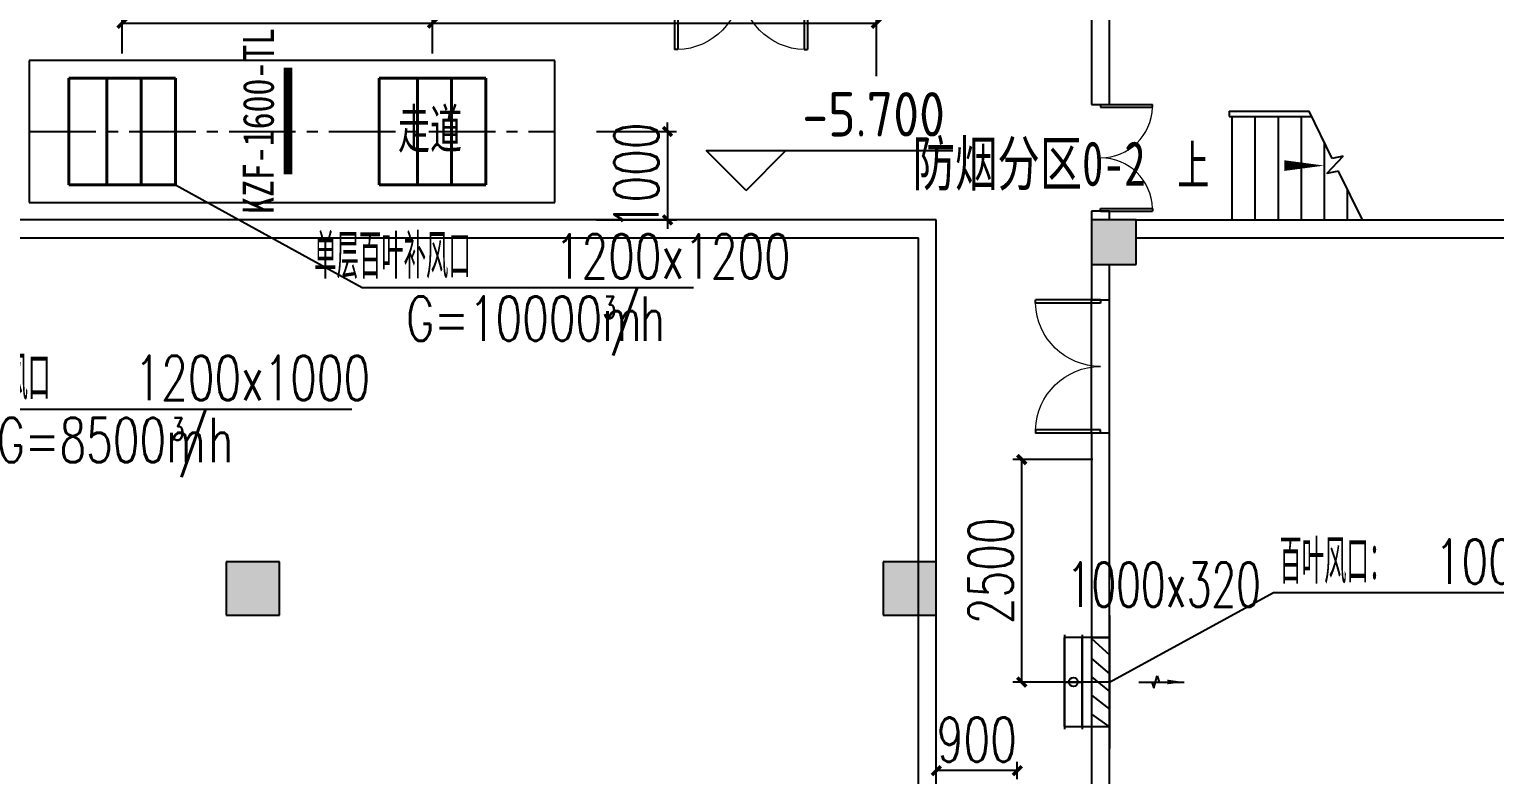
# Model space of a CAD drawing. Extents: x -70335 to 1144202, y 0 to 1100440.
# Drawn here: x 205474 to 221982, y 992058 to 1000454 of the extents above; entities that cross this region are included whole.
import ezdxf
from ezdxf.enums import TextEntityAlignment as Align

# ---------------------------------------------------------------- set-up
doc = ezdxf.new("R2010")
doc.units = 0
doc.header["$LTSCALE"] = 1000
doc.linetypes.add('CENTER2', pattern=[1.125, 0.75, -0.125, 0.125, -0.125])
for name, color, linetype in [('0-标注', 4, 'Continuous'), ('1-标注', 2, 'Continuous'), ('2-房间名称', 7, 'Continuous'), ('3-建筑', 7, 'Continuous'), ('3-淡显', 8, 'Continuous'), ('DUCT-加压送风中心线', 5, 'CENTER2'), ('DUCT-加压送风管', 1, 'Continuous'), ('DUCT-排烟中心线', 5, 'CENTER2'), ('DUCT-排烟标注', 3, 'Continuous'), ('DUCT-排烟法兰', 4, 'Continuous'), ('DUCT-排烟管', 1, 'Continuous'), ('DUCT-排烟管端线', 4, 'Continuous'), ('DUCT-排烟阀门', 7, 'Continuous'), ('DUCT-排风风口', 7, 'Continuous'), ('FL', 7, 'Continuous'), ('L', 7, 'Continuous'), ('OTHER', 7, 'Continuous'), ('加压送风系统', 2, 'Continuous'), ('抗震支吊架', 2, 'Continuous'), ('标注-', 4, 'Continuous'), ('箭头', 7, 'Continuous')]:
    doc.layers.add(name, color=color, linetype=linetype)
doc.styles.add('kzcad', font='', dxfattribs={"width": 0.8})
doc.styles.get("Standard").update_dxf_attribs({"font": 'gbenor.shx', "bigfont": 'gbcbig.shx'})
doc.styles.add('XP-BZ', font='simplex.shx', dxfattribs={"width": 0.65, "bigfont": 'gbcbig.shx'})
doc.styles.add('设备标注', font='simplex.shx', dxfattribs={"width": 0.7, "bigfont": 'gbcbig.shx'})
doc.styles.add('黑体', font='')
doc.styles.get('kzcad').set_extended_font_data('SimSun')
doc.styles.get('黑体').set_extended_font_data('SimHei')
doc.dimstyles.new('sm150', dxfattribs={"dimtxt": 500, "dimasz": 100, "dimexe": 100, "dimexo": 75, "dimgap": 100, "dimtad": 1, "dimdec": 0, "dimrnd": 10, "dimzin": 0, "dimdsep": 46, "dimtxsty": '设备标注', "dimblk": 'ARCHTICK', "dimcen": 0.09, "dimclrd": 4, "dimclre": 4, "dimclrt": 4, "dimadec": 0, "dimazin": 0, "dimtfac": 1, "dimtdec": 0, "dimtix": 1, "dimtmove": 2, "dimatfit": 3, "dimldrblk": 'ARCHTICK', "dimfxl": 800, "dimfxlon": 1, "dimtolj": 1, "dimtzin": 0, "dimarcsym": 0})

# ---------------------------------------------------------------- blocks, each defined once
blk = doc.blocks.new('A$C7F19734B')
at = {"layer": 'FL'}
blk.add_line((64, 0), (64, 479), dxfattribs=at)
at = {"layer": 'L'}
blk.add_solid([(88, 303), (39, 303), (64, 479)], dxfattribs=at)
at = {"layer": 'OTHER'}
for p, q in [((-2, 195), (64, 216)), ((130, 159), (-2, 195)), ((64, 138), (130, 159))]:
    blk.add_line(p, q, dxfattribs=at)
blk = doc.blocks.new('A$C6E3E0467')
at = {"layer": '箭头', "color": 7, "xscale": -2.1260625, "yscale": 2.1260625, "zscale": 2.1260625, "rotation": 270}
blk.add_blockref('A$C7F19734B', (0, 0), dxfattribs=at)
blk = doc.blocks.new('_ArchTick')
at = {"color": 0, "linetype": 'ByBlock', "const_width": 0.4}
blk.add_lwpolyline([(-0.5, -0.5), (0.5, 0.5)], dxfattribs=at)
blk = doc.blocks.new('*D1135')
at = {"layer": '1-标注', "color": 4, "lineweight": -2, "transparency": 16777216}
for p, q in [((217455, 995607), (216555, 995607)), ((216655, 993102), (216655, 995607)), ((217455, 993102), (216555, 993102))]:
    blk.add_line(p, q, dxfattribs=at)
at = {"layer": 'Defpoints', "color": 0, "transparency": 16777216}
for p in [(216655, 995607), (217642, 995607), (217642, 993102)]:
    blk.add_point(p, dxfattribs=at)
at = {"layer": '1-标注', "color": 4, "lineweight": -2, "transparency": 16777216, "xscale": 100, "yscale": 100, "zscale": 100}
for p, rotation in [((216655, 995607), 90), ((216655, 993102), 270)]:
    blk.add_blockref('_ArchTick', p, dxfattribs=dict(at, rotation=rotation))
at = {"layer": '1-标注', "color": 4, "transparency": 16777216, "insert": (216305, 994354), "char_height": 500, "attachment_point": 5, "rotation": 90, "style": '设备标注'}
blk.add_mtext('\\A1;2500', dxfattribs=at)
blk = doc.blocks.new('*D1160')
at = {"layer": '1-标注', "color": 4, "lineweight": -2, "transparency": 16777216}
for p, q in [((206519, 1000181), (206519, 1000623)), ((210017, 1000181), (210017, 1000623)), ((206519, 1000523), (210017, 1000523))]:
    blk.add_line(p, q, dxfattribs=at)
at = {"layer": 'Defpoints', "color": 0, "transparency": 16777216}
for p in [(210017, 1000523), (206519, 999158, 2600), (210017, 999158, 2600)]:
    blk.add_point(p, dxfattribs=at)
at = {"layer": '1-标注', "color": 4, "lineweight": -2, "transparency": 16777216, "xscale": 100, "yscale": 100, "zscale": 100, "rotation": 180}
blk.add_blockref('_ArchTick', (206519, 1000523), dxfattribs=at)
at = {"layer": '1-标注', "color": 4, "lineweight": -2, "transparency": 16777216, "xscale": 100, "yscale": 100, "zscale": 100}
blk.add_blockref('_ArchTick', (210017, 1000523), dxfattribs=at)
at = {"layer": '1-标注', "color": 4, "transparency": 16777216, "insert": (208268, 1000873), "char_height": 500, "attachment_point": 5, "style": '设备标注'}
blk.add_mtext('\\A1;3500', dxfattribs=at)
blk = doc.blocks.new('*D1161')
at = {"layer": '1-标注', "color": 4, "lineweight": -2, "transparency": 16777216}
for p, q in [((210017, 1000282), (210017, 1000623)), ((215017, 999926), (215017, 1000623)), ((210017, 1000523), (215017, 1000523))]:
    blk.add_line(p, q, dxfattribs=at)
at = {"layer": 'Defpoints', "color": 0, "transparency": 16777216}
for p in [(215017, 1000523), (210017, 1000207), (215017, 999851)]:
    blk.add_point(p, dxfattribs=at)
at = {"layer": '1-标注', "color": 4, "lineweight": -2, "transparency": 16777216, "xscale": 100, "yscale": 100, "zscale": 100, "rotation": 180}
blk.add_blockref('_ArchTick', (210017, 1000523), dxfattribs=at)
at = {"layer": '1-标注', "color": 4, "lineweight": -2, "transparency": 16777216, "xscale": 100, "yscale": 100, "zscale": 100}
blk.add_blockref('_ArchTick', (215017, 1000523), dxfattribs=at)
at = {"layer": '1-标注', "color": 4, "transparency": 16777216, "insert": (212517, 1000873), "char_height": 500, "attachment_point": 5, "style": '设备标注'}
blk.add_mtext('\\A1;5000', dxfattribs=at)
blk = doc.blocks.new('*D1162')
at = {"layer": '1-标注', "color": 4, "lineweight": -2, "transparency": 16777216}
for p, q in [((212664, 999304), (212664, 999404)), ((211864, 999304), (212764, 999304)), ((212664, 999304), (212664, 998307)), ((211864, 998307), (212764, 998307)), ((212664, 998307), (212664, 998207))]:
    blk.add_line(p, q, dxfattribs=at)
at = {"layer": 'Defpoints', "color": 0, "transparency": 16777216}
for p in [(211396, 999304, 3), (211507, 998307), (212664, 998307)]:
    blk.add_point(p, dxfattribs=at)
at = {"layer": '1-标注', "color": 4, "lineweight": -2, "transparency": 16777216, "xscale": 100, "yscale": 100, "zscale": 100}
for p, rotation in [((212664, 999304), 270), ((212664, 998307), 90)]:
    blk.add_blockref('_ArchTick', p, dxfattribs=dict(at, rotation=rotation))
at = {"layer": '1-标注', "color": 4, "transparency": 16777216, "insert": (212314, 998805), "char_height": 500, "attachment_point": 5, "rotation": 90, "style": '设备标注'}
blk.add_mtext('\\A1;1000', dxfattribs=at)
blk = doc.blocks.new('$DorLib2D$00000002')
for p, q in [((-0.5, 0), (-0.5, 0.4875)), ((-0.475, 0.4875), (-0.5, 0.4875)), ((-0.475, 0), (-0.475, 0.4875)), ((0.475, 0), (0.475, 0.4875)), ((0.475, 0.4875), (0.5, 0.4875)), ((0.5, 0), (0.5, 0.4875)), ((-0.5, 0), (-0.475, 0)), ((0.5, 0), (0.475, 0))]:
    blk.add_line(p, q)
at = {"lineweight": 13}
for centre, start, end in [((-0.4875, 0), 0, 88.53072), ((0.4875, 0), 91.46928, 180)]:
    blk.add_arc(centre, 0.4875, start, end, dxfattribs=at)
blk = doc.blocks.new('*D2927')
at = {"layer": '1-标注', "color": 4, "lineweight": -2, "transparency": 16777216}
for p, q in [((215692, 991737), (215692, 992204)), ((216604, 992008), (216604, 992204)), ((216604, 992104), (215692, 992104))]:
    blk.add_line(p, q, dxfattribs=at)
at = {"layer": 'Defpoints', "color": 0, "transparency": 16777216}
for p in [(215692, 992104), (215692, 991662), (216604, 991534, 3000)]:
    blk.add_point(p, dxfattribs=at)
at = {"layer": '1-标注', "color": 4, "lineweight": -2, "transparency": 16777216, "xscale": 100, "yscale": 100, "zscale": 100, "rotation": 180}
blk.add_blockref('_ArchTick', (215692, 992104), dxfattribs=at)
at = {"layer": '1-标注', "color": 4, "lineweight": -2, "transparency": 16777216, "xscale": 100, "yscale": 100, "zscale": 100}
blk.add_blockref('_ArchTick', (216604, 992104), dxfattribs=at)
at = {"layer": '1-标注', "color": 4, "transparency": 16777216, "insert": (216148, 992454), "char_height": 500, "attachment_point": 5, "style": '设备标注'}
blk.add_mtext('\\A1;900', dxfattribs=at)
blk = doc.blocks.new('00000593Cent')
at = {"lineweight": -2}
blk.add_line((-218.75, 0), (218.75, 0), dxfattribs=at)
at = {"color": 0, "linetype": 'ByBlock', "lineweight": -2}
blk.add_circle((0, 0), 125, dxfattribs=at)
blk = doc.blocks.new('00000593Body')
at = {"color": 0, "linetype": 'ByBlock', "lineweight": -2}
for p, q in [((250, 500), (-250, 500)), ((-250, -500), (-250, 500)), ((250, -500), (250, 500)), ((-250, -500), (250, -500))]:
    blk.add_line(p, q, dxfattribs=at)
blk = doc.blocks.new('$风口$00000150')
for p, q in [((200, 450), (200, -450)), ((0, 300), (0, -300)), ((0, 300), (200, 300)), ((0, 294.9), (200, 183.8)), ((0, 158.6), (200, 55.5)), ((0, 35.7), (200, -65.2)), ((0, -88.2), (200, -184)), ((0, -217.8), (192.7, -300)), ((0, -300), (200, -300))]:
    blk.add_line(p, q)

msp = doc.modelspace()

# ---------------------------------------------------------------- hatches: boundary and pattern name
at = {"layer": '2-房间名称'}
msp.add_hatch(color=256, dxfattribs=at).paths.add_polyline_path([(217941.7, 997806.6), (217941.7, 998306.6), (217441.7, 998306.6), (217441.7, 997806.6)])
at = {"layer": '3-淡显'}
h = msp.add_hatch(color=256, dxfattribs=at)
h.dxf.hatch_style = 1
h.paths.add_polyline_path([(217941.7, 998306.6), (217441.7, 998306.6), (217441.7, 997806.6), (217941.7, 997806.6)])
h = msp.add_hatch(color=256, dxfattribs=at)
h.dxf.hatch_style = 1
h.paths.add_polyline_path([(217941.7, 998306.6), (217441.7, 998306.6), (217441.7, 997806.6), (217941.7, 997806.6)])
h = msp.add_hatch(color=256, dxfattribs=at)
h.dxf.hatch_style = 1
h.paths.add_polyline_path([(208291.7, 994456.6), (207691.7, 994456.6), (207691.7, 993856.6), (208291.7, 993856.6)])
h = msp.add_hatch(color=256, dxfattribs=at)
h.dxf.hatch_style = 1
h.paths.add_polyline_path([(215691.7, 994456.6), (215091.7, 994456.6), (215091.7, 993856.6), (215691.7, 993856.6)])

# ---------------------------------------------------------------- linework, layer by layer
at = {"lineweight": 40}
for p, q in [((205919.4, 999904.2, 2600), (205919.4, 998704.2, 2600)), ((207119.4, 999904.2, 2600), (205919.4, 999904.2, 2600)), ((206348.8, 999904.2, 2600), (206348.8, 998704.2, 2600)), ((206734.1, 999904.2, 2600), (206734.1, 998704.2, 2600)), ((207119.4, 998704.2, 2600), (207119.4, 999904.2, 2600)), ((209416.7, 999904.2, 2600), (209416.7, 998704.2, 2600)), ((210616.7, 999904.2, 2600), (209416.7, 999904.2, 2600)), ((209846.1, 999904.2, 2600), (209846.1, 998704.2, 2600)), ((210231.4, 999904.2, 2600), (210231.4, 998704.2, 2600)), ((210616.7, 998704.2, 2600), (210616.7, 999904.2, 2600)), ((205919.4, 998704.2, 2600), (207119.4, 998704.2, 2600)), ((209416.7, 998704.2, 2600), (210616.7, 998704.2, 2600))]:
    msp.add_line(p, q, dxfattribs=at)
at = {"layer": '2-房间名称'}
for p, q in [((213548.6, 998639.3), (213098.6, 999089.3)), ((213098.6, 999089.3), (215877.3, 999089.3)), ((213548.6, 998639.3), (213998.6, 999089.3)), ((217941.7, 998306.6), (217441.7, 998306.6)), ((217441.7, 998306.6), (217441.7, 997806.6)), ((217941.7, 997806.6), (217941.7, 998306.6)), ((217441.7, 997806.6), (217941.7, 997806.6))]:
    msp.add_line(p, q, dxfattribs=at)
msp.add_lwpolyline([(218891.7, 998919.1, 0, 0, 0), (220061.7, 998919.1, 0, 120, 0), (219611.7, 998919.1, 0, 0, 0)], format="xyseb", dxfattribs=at)
at = {"layer": '3-建筑'}
for p, q in [((217441.7, 1000556.6), (217441.7, 999606.6)), ((217641.7, 999606.6), (217641.7, 1000556.6)), ((217441.7, 999606.6), (217641.7, 999606.6)), ((218991.7, 999531.6), (219890.4, 999531.6)), ((218991.7, 999531.6), (218991.7, 999471.6)), ((218991.7, 999471.6), (219919.9, 999471.6)), ((219021.7, 999531.6), (219890.4, 999531.6)), ((219021.7, 999471.6), (219021.7, 998306.6)), ((219281.7, 999471.6), (219281.7, 998306.6)), ((219541.7, 999471.6), (219541.7, 998306.6)), ((219801.7, 999471.6), (219801.7, 998306.6)), ((220152, 998999.8), (219890.4, 999531.6)), ((220061.7, 999183.4), (220061.7, 998306.6)), ((220090.1, 998830.2), (220276.3, 999024.3)), ((220276.3, 999024.3), (220152, 998999.8)), ((220222.5, 998856.4), (220090.1, 998830.2)), ((220493, 998306.6), (220222.5, 998856.4)), ((220321.7, 998654.9), (220321.7, 998306.6)), ((217641.7, 998406.6), (217441.7, 998406.6)), ((217441.7, 998406.6), (217441.7, 998306.6)), ((217641.7, 998306.6), (217641.7, 998406.6)), ((215691.7, 998306.6), (204541.7, 998306.6)), ((215691.7, 980156.6), (215691.7, 998306.6)), ((217941.7, 998306.6), (223641.7, 998306.6)), ((219021.7, 998306.6), (220493, 998306.6)), ((204541.7, 998106.6), (215491.7, 998106.6)), ((215491.7, 980356.6), (215491.7, 998106.6)), ((217941.7, 998106.6), (223741.7, 998106.6)), ((217441.7, 997806.6), (217441.7, 997406.6)), ((217641.7, 997406.6), (217641.7, 997806.6)), ((217441.7, 997406.6), (217641.7, 997406.6)), ((217441.7, 995906.6), (217441.7, 997406.6)), ((217641.7, 995906.6), (217641.7, 997406.6)), ((217641.7, 995906.6), (217441.7, 995906.6)), ((217441.7, 995906.6), (217441.7, 985306.6)), ((217641.7, 985306.6), (217641.7, 995906.6))]:
    msp.add_line(p, q, dxfattribs=at)
at = {"layer": '3-淡显'}
for p, q in [((217941.7, 998306.6), (217441.7, 998306.6)), ((217441.7, 998306.6), (217441.7, 997806.6)), ((217941.7, 997806.6), (217941.7, 998306.6)), ((217441.7, 997806.6), (217941.7, 997806.6)), ((208291.7, 994456.6), (207691.7, 994456.6)), ((207691.7, 994456.6), (207691.7, 993856.6)), ((208291.7, 993856.6), (208291.7, 994456.6)), ((215691.7, 994456.6), (215091.7, 994456.6)), ((215091.7, 994456.6), (215091.7, 993856.6)), ((215691.7, 993856.6), (215691.7, 994456.6)), ((207691.7, 993856.6), (208291.7, 993856.6)), ((215091.7, 993856.6), (215691.7, 993856.6))]:
    msp.add_line(p, q, dxfattribs=at)
at = {"layer": 'DUCT-加压送风中心线'}
msp.add_line((205474.4, 999304.2), (211396.3, 999304.2), dxfattribs=at)
at = {"layer": 'DUCT-加压送风管'}
for p, q in [((211396.3, 1000104.2), (205474.4, 1000104.2)), ((205474.4, 1000104.2), (205474.4, 998504.2)), ((211396.3, 998504.2), (211396.3, 1000104.2)), ((205474.4, 998504.2), (211396.3, 998504.2))]:
    msp.add_line(p, q, dxfattribs=at)
at = {"layer": 'DUCT-排烟中心线'}
msp.add_line((217641.7, 993102.2), (217336.6, 993102.2), dxfattribs=at)
at = {"layer": 'DUCT-排烟法兰'}
for p, q in [((217136.3, 993632.2), (217136.3, 992572.2)), ((217336.5, 993632.2), (217336.5, 992572.2))]:
    msp.add_line(p, q, dxfattribs=at)
at = {"layer": 'DUCT-排烟管'}
for p, q in [((217641.7, 993602.2), (217336.6, 993602.2)), ((217336.6, 993602.2), (217336.6, 992602.2)), ((217641.7, 992602.2), (217641.7, 993602.2)), ((217336.6, 992602.2), (217641.7, 992602.2))]:
    msp.add_line(p, q, dxfattribs=at)
at = {"layer": 'DUCT-排烟管端线'}
for p, q in [((217136.4, 993602.2), (217136.4, 992602.2)), ((217336.4, 993602.2), (217336.4, 992602.2))]:
    msp.add_line(p, q, dxfattribs=at)
at = {"layer": '抗震支吊架', "color": 2, "const_width": 100}
msp.add_lwpolyline([(208388.4, 998822.4), (208388.4, 1000022.4)], dxfattribs=at)
at = {"layer": '标注-', "color": 2}
for p, q in [((207119.4, 998704.2), (209224.3, 997546.4)), ((209224.3, 997546.4), (212955.5, 997546.4)), ((203597.8, 996176.6), (209108.9, 996176.6)), ((217641.7, 993102.2), (219491.7, 994109.2)), ((219491.7, 994109.2), (223222.9, 994109.2))]:
    msp.add_line(p, q, dxfattribs=at)

# ---------------------------------------------------------------- block references
at = {"layer": '3-建筑', "xscale": 1500, "yscale": -1500, "zscale": 200.0000000065775}
msp.add_blockref('$DorLib2D$00000002', (213491.7, 1000956.6), dxfattribs=at)
at = {"layer": '3-建筑'}
for p, xscale, yscale, zscale, rotation in [((217541.7, 999006.6), -1200, -1200, 200.0000000010477, 89.99999999993454), ((217541.7, 996656.6), -1500, 1500, 200, 89.9999999999331)]:
    msp.add_blockref('$DorLib2D$00000002', p, dxfattribs=dict(at, xscale=xscale, yscale=yscale, zscale=zscale, rotation=rotation))
at = {"layer": 'DUCT-排烟阀门', "xscale": 0.4, "rotation": 359.9999999985828}
msp.add_blockref('00000593Body', (217236.4, 993102.2, 2065), dxfattribs=at)
at = {"layer": 'DUCT-排烟阀门', "xscale": 0.4, "yscale": 0.4, "rotation": 359.9999999985828}
msp.add_blockref('00000593Cent', (217236.4, 993102.2, 2065), dxfattribs=at)
at = {"layer": 'DUCT-排风风口', "yscale": 1.666666666666667}
msp.add_blockref('$风口$00000150', (217441.7, 993102.2, 2600), dxfattribs=at)
at = {"layer": '加压送风系统', "ltscale": 1000, "xscale": -0.5, "yscale": 0.5, "zscale": 0.5, "rotation": 180}
msp.add_blockref('A$C6E3E0467', (217973.8, 993169.8, 2000), dxfattribs=at)

# ---------------------------------------------------------------- texts
at = {"layer": '0-标注', "color": 2, "linetype": 'ByBlock', "style": '黑体', "width": 0.7}
msp.add_text('防烟分区0-2', height=500, dxfattribs=at).set_placement((216737, 998950.6, 3000), align=Align.MIDDLE)
at = {"layer": '2-房间名称'}
for s, p in [('-5.700', (214182.3, 999246.8)), ('走道', (209628.1, 999064.6)), ('上', (218407.2, 998656.6))]:
    msp.add_text(s, height=500, dxfattribs=at).set_placement(p)
at = {"layer": 'DUCT-排烟标注', "style": 'XP-BZ', "width": 0.65}
msp.add_text('1000x320', height=500, dxfattribs=at).set_placement((217161.5, 993948.5, 400))
at = {"layer": '抗震支吊架', "color": 2, "style": 'kzcad', "width": 0.8}
msp.add_text('KZF-1600-TL', height=350, rotation=89.88539, dxfattribs=at).set_placement((208228.4, 999422.4), align=Align.CENTER)
at = {"layer": '标注-', "color": 2, "style": '设备标注', "width": 0.7}
for s, height, p in [('单层百叶补风口', 500, (208683.6, 997646.4)), ('1200x1200', 500, (211396.1, 997646.4)), ('G=10000m', 500, (209721.1, 996946.4)), ('3', 250, (211933.6, 997196.4)), ('/h', 500, (212021.1, 996946.4)), ('双层百叶补风口', 500, (203947.1, 996276.6)), ('1200x1000', 500, (206659.6, 996276.6)), ('/h', 500, (207159.6, 995576.6)), ('G=8500m', 500, (205109.6, 995576.6)), ('3', 250, (207072.1, 995826.6)), ('百叶风口：', 500, (219557.3, 994209.2)), ('1000x320', 500, (221307.3, 994209.2))]:
    msp.add_text(s, height=height, dxfattribs=at).set_placement(p)

# ---------------------------------------------------------------- dimensions: what is measured, and where the dimension line sits
at = {"layer": '1-标注'}
for base, p1, p2, picture, middle in [((210016.7, 1000522.6), (206519.4, 999158.1, 2600), (210016.7, 999158.1, 2600), '*D1160', (208268, 1000872.6)), ((215016.7, 1000522.6), (210016.7, 1000206.7), (215016.7, 999851.3), '*D1161', (212516.7, 1000872.6))]:
    dim = msp.add_linear_dim(base=base, p1=p1, p2=p2, dimstyle='sm150', dxfattribs=at)
    dim.commit()
    dim.dimension.update_dxf_attribs({"geometry": picture, "text_midpoint": middle})
for base, p1, p2, picture, middle in [((212663.7, 998306.6), (211396.3, 999304.2, 3), (211507.5, 998306.6), '*D1162', (212313.7, 998805.4)), ((216654.7, 995606.6), (217641.7, 993102.2), (217641.7, 995606.6), '*D1135', (216304.7, 994354.4))]:
    dim = msp.add_linear_dim(base=base, p1=p1, p2=p2, angle=90, dimstyle='sm150', dxfattribs=at)
    dim.commit()
    dim.dimension.update_dxf_attribs({"geometry": picture, "text_midpoint": middle})
dim = msp.add_linear_dim(base=(215691.7, 992104.2), p1=(216604.4, 991534, 3000), p2=(215691.7, 991662.5), text='900', dimstyle='sm150', dxfattribs=at)
dim.commit()
dim.dimension.update_dxf_attribs({"geometry": '*D2927', "text_midpoint": (216148, 992454.2)})

doc.saveas('drawing.dxf')
